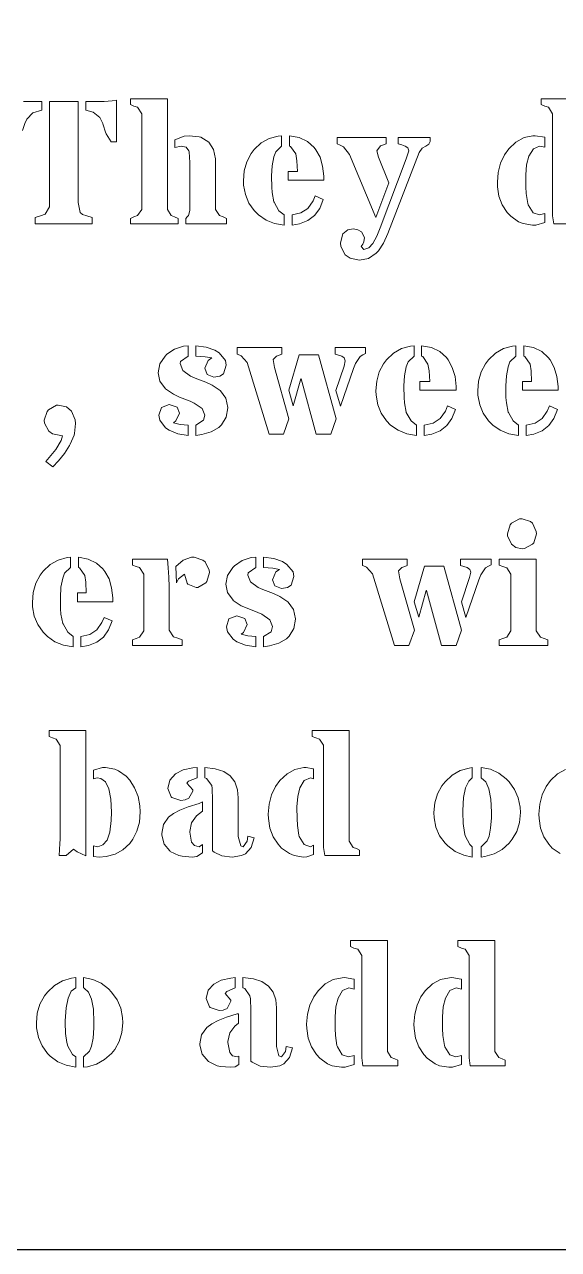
# Model space of a CAD drawing. Header units: millimetres. Extents: x 3735 to 5333, y 3252 to 4770.
# Drawn here: x 4701.4 to 4803.9, y 3800 to 4035.1 of the extents above; entities that cross this region are included whole.
import ezdxf

# ---------------------------------------------------------------- set-up
doc = ezdxf.new("R2010")
doc.units = ezdxf.units.MM
doc.layers.add('ext', color=18, linetype='Continuous', true_color=0x000000)
doc.layers.add('MASHARAB', color=6, linetype='Continuous', true_color=0xff00ff)

msp = doc.modelspace()

# ---------------------------------------------------------------- linework, layer by layer
at = {"layer": 'ext'}
msp.add_lwpolyline([(4539.85, 4769.98), (4539.85, 3799.98), (5289.85, 3799.98), (5289.85, 4769.98)], close=True, dxfattribs=at)
at = {"layer": 'MASHARAB', "lineweight": 0}
for p, q in [((4704.77, 4020.32), (4701.24, 4020.32)), ((4703.02, 4018.14), (4704.77, 4018.66)), ((4704.77, 4018.66), (4704.77, 4020.32)), ((4706.23, 4020.32), (4706.23, 4000.19)), ((4711.74, 4020.32), (4706.23, 4020.32)), ((4711.74, 4000.95), (4711.74, 4020.32)), ((4713.2, 4020.32), (4713.2, 4018.66)), ((4716.73, 4020.32), (4713.2, 4020.32)), ((4713.2, 4018.66), (4714.59, 4018.3)), ((4718.25, 4020.48), (4716.73, 4020.32)), ((4719.08, 4020.58), (4718.25, 4020.48)), ((4719.08, 4012.62), (4719.08, 4020.58)), ((4721.79, 4020.88), (4721.79, 4019.76)), ((4728.86, 4020.88), (4721.79, 4020.88)), ((4721.79, 4019.76), (4722.45, 4019.46)), ((4722.45, 4019.46), (4723.15, 4019.23)), ((4723.15, 4019.23), (4723.94, 4018)), ((4728.86, 3999.63), (4728.86, 4020.88)), ((4800.64, 4020.88), (4800.64, 4019.76)), ((4807.71, 4020.88), (4800.64, 4020.88)), ((4800.64, 4019.76), (4801.33, 4019.46)), ((4801.33, 4019.46), (4802.03, 4019.23)), ((4802.03, 4019.23), (4802.82, 4018)), ((4701.47, 4016.09), (4701.86, 4016.98)), ((4701.86, 4016.98), (4703.02, 4018.14)), ((4714.59, 4018.3), (4715.91, 4017.28)), ((4715.91, 4017.28), (4716.5, 4016.09)), ((4723.94, 4018), (4723.94, 3999.63)), ((4802.82, 4018), (4802.82, 3998.41)), ((4701.07, 4014.8), (4701.47, 4016.09)), ((4716.5, 4016.09), (4716.5, 4016.05)), ((4716.5, 4016.05), (4717.06, 4014.27)), ((4717.06, 4014.27), (4717.13, 4014.14)), ((4717.13, 4014.14), (4718.06, 4012.62)), ((4718.06, 4012.62), (4719.08, 4012.62)), ((4732.07, 4013.67), (4730.32, 4012.98)), ((4730.32, 4012.98), (4730.32, 4011.53)), ((4730.32, 4011.53), (4731.54, 4011.79)), ((4731.54, 4011.79), (4732.5, 4011.59)), ((4733.06, 4013.77), (4732.07, 4013.67)), ((4732.5, 4011.59), (4732.99, 4010.9)), ((4734.94, 4013.58), (4733.06, 4013.77)), ((4735.31, 4013.48), (4734.94, 4013.58)), ((4736.79, 4012.55), (4735.31, 4013.48)), ((4737.72, 4011.13), (4736.79, 4012.55)), ((4746.87, 4012.39), (4745.55, 4011.13)), ((4748.39, 4013.25), (4746.87, 4012.39)), ((4750.14, 4013.71), (4748.39, 4013.25)), ((4749.65, 4010.7), (4750.8, 4011.79)), ((4750.8, 4013.77), (4750.14, 4013.71)), ((4750.8, 4011.79), (4750.8, 4013.77)), ((4754.18, 4013.44), (4752.29, 4013.77)), ((4752.29, 4013.77), (4752.29, 4011.79)), ((4752.29, 4011.79), (4752.49, 4011.73)), ((4752.49, 4011.73), (4753.51, 4010.27)), ((4755.76, 4012.68), (4754.18, 4013.44)), ((4757.05, 4011.53), (4755.76, 4012.68)), ((4761.45, 4013.44), (4761.45, 4012.19)), ((4770.86, 4013.44), (4761.45, 4013.44)), ((4761.45, 4012.19), (4762.01, 4011.96)), ((4762.01, 4011.96), (4762.67, 4011.66)), ((4762.67, 4011.66), (4763.79, 4010.17)), ((4769.08, 4010.9), (4769.77, 4011.86)), ((4769.77, 4011.86), (4770.33, 4011.99)), ((4770.33, 4011.99), (4770.86, 4012.22)), ((4770.86, 4012.22), (4770.86, 4013.44)), ((4773.18, 4013.44), (4773.18, 4012.22)), ((4779.32, 4013.44), (4773.18, 4013.44)), ((4773.18, 4012.22), (4773.84, 4012.02)), ((4773.84, 4012.02), (4774.5, 4011.79)), ((4774.5, 4011.79), (4774.99, 4011.46)), ((4777.74, 4011.36), (4778.46, 4011.79)), ((4778.46, 4011.79), (4779.06, 4012.12)), ((4779.06, 4012.12), (4779.32, 4012.68)), ((4779.32, 4012.68), (4779.32, 4013.44)), ((4795.78, 4012.55), (4794.39, 4011.26)), ((4797.33, 4013.41), (4795.78, 4012.55)), ((4799.02, 4013.77), (4797.33, 4013.41)), ((4799.48, 4013.77), (4799.02, 4013.77)), ((4799.12, 4011.26), (4800.31, 4011.79)), ((4801.3, 4013.48), (4799.48, 4013.77)), ((4800.31, 4011.79), (4801.33, 4011.59)), ((4801.33, 4013.48), (4801.3, 4013.48)), ((4801.33, 4011.59), (4801.33, 4013.48)), ((4732.99, 4010.9), (4733.06, 4010.67)), ((4733.06, 4010.67), (4733.19, 4008.65)), ((4738.08, 4009.31), (4737.72, 4011.13)), ((4738.08, 4008.88), (4738.08, 4009.31)), ((4744.96, 4010.34), (4744.13, 4008.78)), ((4745.55, 4011.13), (4744.96, 4010.34)), ((4748.95, 4008.02), (4749.28, 4009.74)), ((4749.28, 4009.74), (4749.65, 4010.7)), ((4753.51, 4010.27), (4753.71, 4008.98)), ((4757.38, 4011.06), (4757.05, 4011.53)), ((4758.17, 4009.64), (4757.38, 4011.06)), ((4758.67, 4007.92), (4758.17, 4009.64)), ((4763.79, 4010.17), (4768.88, 3998.08)), ((4769.41, 4009.64), (4769.08, 4010.9)), ((4771.39, 4004.72), (4769.41, 4009.64)), ((4774.73, 4009.31), (4769.71, 3996.09)), ((4771.19, 3994.97), (4777.17, 4010.54)), ((4775.19, 4010.9), (4774.73, 4009.31)), ((4774.99, 4011.46), (4775.19, 4010.9)), ((4777.17, 4010.54), (4777.74, 4011.36)), ((4793.57, 4010.11), (4792.81, 4008.49)), ((4794.39, 4011.26), (4793.57, 4010.11)), ((4797.83, 4008.19), (4798.26, 4009.87)), ((4798.26, 4009.87), (4799.12, 4011.26)), ((4733.19, 4008.65), (4733.19, 3999.4)), ((4738.08, 3999.63), (4738.08, 4008.88)), ((4743.63, 4007.03), (4743.47, 4005.12)), ((4744.13, 4008.78), (4743.63, 4007.03)), ((4748.85, 4006.07), (4748.95, 4008.02)), ((4752.02, 4006.93), (4752.02, 4005.25)), ((4753.81, 4006.93), (4752.02, 4006.93)), ((4753.71, 4008.98), (4753.81, 4006.93)), ((4758.9, 4005.98), (4758.67, 4007.92)), ((4792.81, 4008.49), (4792.34, 4006.74)), ((4797.7, 4006.24), (4797.83, 4008.19)), ((4743.47, 4005.12), (4743.5, 4004.29)), ((4748.85, 4006.01), (4748.85, 4006.07)), ((4748.89, 4003.89), (4748.85, 4006.01)), ((4752.02, 4005.25), (4758.9, 4005.25)), ((4758.9, 4005.25), (4758.9, 4005.98)), ((4768.88, 3998.08), (4771.39, 4004.72)), ((4792.34, 4006.74), (4792.21, 4004.85)), ((4792.21, 4004.85), (4792.21, 4003.99)), ((4797.7, 4006.07), (4797.7, 4006.24)), ((4797.7, 4003.96), (4797.7, 4006.07)), ((4743.5, 4004.29), (4743.83, 4002.47)), ((4743.83, 4002.47), (4744.49, 4000.85)), ((4748.95, 4002.87), (4748.89, 4003.89)), ((4749.32, 4001.05), (4748.95, 4002.87)), ((4757.25, 4002.24), (4756.85, 4001.25)), ((4758.77, 4001.55), (4757.25, 4002.24)), ((4792.21, 4003.99), (4792.51, 4002.14)), ((4797.76, 4002.67), (4797.7, 4003.96)), ((4798.06, 4000.79), (4797.76, 4002.67)), ((4706.23, 4000.13), (4705.4, 3998.71)), ((4706.23, 4000.19), (4706.23, 4000.13)), ((4712.14, 3999.04), (4711.74, 4000.95)), ((4744.49, 4000.85), (4745.52, 3999.4)), ((4749.35, 4001.02), (4749.32, 4001.05)), ((4750.24, 3999.37), (4749.35, 4001.02)), ((4755.83, 3999.83), (4754.47, 3998.94)), ((4756.85, 4001.25), (4755.83, 3999.83)), ((4757.12, 3998.47), (4758.11, 3999.83)), ((4758.11, 3999.83), (4758.77, 4001.55)), ((4792.51, 4002.14), (4793.14, 4000.49)), ((4793.14, 4000.49), (4794.09, 3999.04)), ((4798.13, 4000.52), (4798.06, 4000.79)), ((4799.08, 3998.97), (4798.13, 4000.52)), ((4704.51, 3998.37), (4703.48, 3998.08)), ((4703.48, 3998.08), (4703.48, 3996.85)), ((4705.4, 3998.71), (4704.51, 3998.37)), ((4712.57, 3998.67), (4712.14, 3999.04)), ((4713.43, 3998.41), (4712.57, 3998.67)), ((4714.45, 3998.08), (4713.43, 3998.41)), ((4714.45, 3996.85), (4714.45, 3998.08)), ((4722.45, 3998.21), (4721.79, 3997.91)), ((4721.79, 3997.91), (4721.79, 3996.85)), ((4723.15, 3998.44), (4722.45, 3998.21)), ((4723.94, 3999.63), (4723.15, 3998.44)), ((4729.56, 3998.44), (4728.86, 3999.63)), ((4730.22, 3998.21), (4729.56, 3998.44)), ((4730.91, 3997.91), (4730.22, 3998.21)), ((4730.91, 3996.85), (4730.91, 3997.91)), ((4732.66, 3998.21), (4732.4, 3997.88)), ((4732.4, 3997.88), (4732.4, 3996.85)), ((4732.89, 3998.44), (4732.66, 3998.21)), ((4733.19, 3999.4), (4732.89, 3998.44)), ((4738.87, 3998.44), (4738.08, 3999.63)), ((4739.6, 3998.21), (4738.87, 3998.44)), ((4740.23, 3997.91), (4739.6, 3998.21)), ((4740.23, 3996.85), (4740.23, 3997.91)), ((4745.52, 3999.4), (4746.34, 3998.57)), ((4746.34, 3998.57), (4747.8, 3997.58)), ((4747.8, 3997.58), (4749.45, 3996.92)), ((4751.3, 3998.57), (4750.24, 3999.37)), ((4751.3, 3996.59), (4751.3, 3998.57)), ((4754.47, 3998.94), (4752.79, 3998.57)), ((4752.79, 3998.57), (4752.79, 3996.59)), ((4754.24, 3996.85), (4755.83, 3997.48)), ((4755.83, 3997.48), (4757.12, 3998.47)), ((4794.09, 3999.04), (4794.76, 3998.31)), ((4794.76, 3998.31), (4796.28, 3997.25)), ((4800.27, 3998.57), (4799.08, 3998.97)), ((4801.33, 3998.87), (4800.27, 3998.57)), ((4801.33, 3997.09), (4801.33, 3998.87)), ((4802.82, 3998.41), (4803.02, 3996.85)), ((4703.48, 3996.85), (4714.45, 3996.85)), ((4721.79, 3996.85), (4730.91, 3996.85)), ((4732.4, 3996.85), (4740.23, 3996.85)), ((4749.45, 3996.92), (4751.3, 3996.59)), ((4752.79, 3996.59), (4754.24, 3996.85)), ((4763.53, 3995.7), (4762.57, 3994.94)), ((4764.55, 3995.9), (4763.53, 3995.7)), ((4765.44, 3995.73), (4764.55, 3995.9)), ((4766.1, 3995.3), (4765.44, 3995.73)), ((4766.7, 3994.21), (4766.1, 3995.3)), ((4769.71, 3996.09), (4769.05, 3994.51)), ((4796.28, 3997.25), (4797.13, 3996.89)), ((4797.13, 3996.89), (4798.95, 3996.59)), ((4798.95, 3996.59), (4799.61, 3996.62)), ((4799.61, 3996.62), (4801.33, 3997.09)), ((4803.02, 3996.85), (4809.72, 3996.85)), ((4762.57, 3994.94), (4762.07, 3993.22)), ((4762.07, 3993.22), (4762.14, 3992.49)), ((4766.17, 3992.69), (4766.4, 3992.96)), ((4766.4, 3992.96), (4766.6, 3993.38)), ((4766.6, 3993.38), (4766.7, 3994.21)), ((4768.32, 3993.09), (4767.56, 3992.26)), ((4769.05, 3994.51), (4768.32, 3993.09)), ((4769.38, 3991.67), (4770.37, 3993.12)), ((4770.37, 3993.12), (4771.19, 3994.97)), ((4762.14, 3992.49), (4762.97, 3990.91)), ((4762.97, 3990.91), (4763.92, 3990.25)), ((4766.07, 3992.49), (4766.17, 3992.69)), ((4766.6, 3991.96), (4766.07, 3992.49)), ((4767.56, 3992.26), (4766.6, 3991.96)), ((4767.49, 3990.21), (4768.95, 3991.2)), ((4768.95, 3991.2), (4769.38, 3991.67)), ((4763.92, 3990.25), (4765.74, 3989.88)), ((4765.74, 3989.88), (4767.49, 3990.21)), ((4728.76, 3971.81), (4728.43, 3971.48)), ((4730.25, 3972.8), (4728.76, 3971.81)), ((4731.97, 3973.36), (4730.25, 3972.8)), ((4732.86, 3973.43), (4731.97, 3973.36)), ((4732.86, 3971.44), (4732.86, 3973.43)), ((4736.33, 3973.19), (4734.31, 3973.43)), ((4734.31, 3973.43), (4734.31, 3971.44)), ((4737.98, 3972.6), (4736.33, 3973.19)), ((4738.81, 3972.07), (4737.98, 3972.6)), ((4740, 3970.62), (4738.81, 3972.07)), ((4742.25, 3973.09), (4742.25, 3971.84)), ((4750.84, 3973.09), (4742.25, 3973.09)), ((4742.25, 3971.84), (4742.74, 3971.64)), ((4742.74, 3971.64), (4743.01, 3971.54)), ((4749.78, 3971.48), (4750.34, 3971.67)), ((4750.34, 3971.67), (4750.84, 3971.87)), ((4750.84, 3971.87), (4750.84, 3973.09)), ((4754.14, 3971.71), (4752.16, 3964.9)), ((4757.88, 3971.71), (4754.14, 3971.71)), ((4761.28, 3959.45), (4757.88, 3971.71)), ((4761.08, 3973.09), (4761.08, 3971.87)), ((4766.9, 3973.09), (4761.08, 3973.09)), ((4761.08, 3971.87), (4761.71, 3971.67)), ((4761.71, 3971.67), (4762.34, 3971.44)), ((4765.84, 3971.38), (4766.4, 3971.71)), ((4766.4, 3971.71), (4766.9, 3971.97)), ((4766.9, 3971.97), (4766.9, 3973.09)), ((4772.28, 3972.04), (4770.93, 3970.78)), ((4773.8, 3972.9), (4772.28, 3972.04)), ((4775.56, 3973.36), (4773.8, 3972.9)), ((4776.22, 3973.43), (4775.56, 3973.36)), ((4776.22, 3971.44), (4776.22, 3973.43)), ((4779.59, 3973.09), (4777.67, 3973.43)), ((4777.67, 3973.43), (4777.67, 3971.44)), ((4781.17, 3972.33), (4779.59, 3973.09)), ((4782.43, 3971.18), (4781.17, 3972.33)), ((4791.85, 3972.04), (4790.53, 3970.78)), ((4793.37, 3972.9), (4791.85, 3972.04)), ((4795.12, 3973.36), (4793.37, 3972.9)), ((4795.78, 3973.43), (4795.12, 3973.36)), ((4795.78, 3971.44), (4795.78, 3973.43)), ((4799.15, 3973.09), (4797.27, 3973.43)), ((4797.27, 3973.43), (4797.27, 3971.44)), ((4800.74, 3972.33), (4799.15, 3973.09)), ((4801.99, 3971.18), (4800.74, 3972.33)), ((4727.41, 3969.96), (4727.08, 3968.27)), ((4728.43, 3971.48), (4727.41, 3969.96)), ((4731.34, 3970.02), (4731.41, 3970.45)), ((4731.84, 3968.73), (4731.34, 3970.02)), ((4731.41, 3970.45), (4732.86, 3971.44)), ((4734.31, 3971.44), (4736.1, 3971.31)), ((4736.69, 3970.62), (4736.03, 3969.13)), ((4736.1, 3971.31), (4737.39, 3971.11)), ((4737.39, 3971.11), (4736.69, 3970.62)), ((4739.63, 3968.04), (4740.16, 3969.72)), ((4740.16, 3969.72), (4740, 3970.62)), ((4743.01, 3971.54), (4744.16, 3970.25)), ((4744.16, 3970.25), (4748.39, 3956.51)), ((4749.15, 3970.81), (4749.78, 3971.48)), ((4749.45, 3969.29), (4749.15, 3970.81)), ((4752.19, 3959.45), (4749.45, 3969.29)), ((4762.8, 3969.53), (4761.21, 3964.87)), ((4762.34, 3971.44), (4762.8, 3971.11)), ((4762.8, 3971.11), (4763, 3970.55)), ((4763, 3970.55), (4762.8, 3969.53)), ((4764.58, 3969.1), (4764.95, 3970.05)), ((4764.95, 3970.05), (4765.84, 3971.38)), ((4770.33, 3969.99), (4769.54, 3968.44)), ((4770.93, 3970.78), (4770.33, 3969.99)), ((4774.37, 3967.68), (4774.7, 3969.39)), ((4774.7, 3969.39), (4775.06, 3970.35)), ((4775.06, 3970.35), (4776.22, 3971.44)), ((4777.67, 3971.44), (4777.9, 3971.38)), ((4777.9, 3971.38), (4778.89, 3969.92)), ((4778.89, 3969.92), (4779.12, 3968.63)), ((4782.79, 3970.72), (4782.43, 3971.18)), ((4783.55, 3969.29), (4782.79, 3970.72)), ((4784.08, 3967.58), (4783.55, 3969.29)), ((4789.9, 3969.99), (4789.1, 3968.44)), ((4790.53, 3970.78), (4789.9, 3969.99)), ((4793.93, 3967.68), (4794.26, 3969.39)), ((4794.26, 3969.39), (4794.62, 3970.35)), ((4794.62, 3970.35), (4795.78, 3971.44)), ((4797.27, 3971.44), (4797.46, 3971.38)), ((4797.46, 3971.38), (4798.49, 3969.92)), ((4798.49, 3969.92), (4798.69, 3968.63)), ((4802.36, 3970.72), (4801.99, 3971.18)), ((4803.12, 3969.29), (4802.36, 3970.72)), ((4803.64, 3967.58), (4803.12, 3969.29)), ((4727.08, 3968.27), (4727.41, 3966.65)), ((4733.32, 3967.64), (4731.84, 3968.73)), ((4734.22, 3967.25), (4733.32, 3967.64)), ((4736.26, 3966.45), (4734.22, 3967.25)), ((4736.03, 3969.13), (4736.53, 3967.94)), ((4736.53, 3967.94), (4737.75, 3967.44)), ((4737.75, 3967.44), (4738.94, 3967.61)), ((4738.94, 3967.61), (4739.63, 3968.04)), ((4753.02, 3961.93), (4754.47, 3967.08)), ((4754.47, 3967.08), (4754.57, 3967.08)), ((4754.57, 3967.08), (4757.41, 3956.51)), ((4762.11, 3961.86), (4764.58, 3969.1)), ((4769.54, 3968.44), (4769.05, 3966.68)), ((4774.23, 3965.73), (4774.37, 3967.68)), ((4779.12, 3968.63), (4779.22, 3966.58)), ((4784.28, 3965.63), (4784.08, 3967.58)), ((4789.1, 3968.44), (4788.61, 3966.68)), ((4793.83, 3965.73), (4793.93, 3967.68)), ((4798.69, 3968.63), (4798.79, 3966.58)), ((4803.88, 3965.63), (4803.64, 3967.58)), ((4727.41, 3966.65), (4728.5, 3965.2)), ((4728.5, 3965.2), (4728.5, 3965.16)), ((4728.5, 3965.16), (4730.05, 3964.14)), ((4737.45, 3965.89), (4736.26, 3966.45)), ((4739.01, 3964.87), (4737.45, 3965.89)), ((4739.04, 3964.83), (4739.01, 3964.87)), ((4740.1, 3963.38), (4739.04, 3964.83)), ((4752.16, 3964.9), (4753.02, 3961.93)), ((4761.21, 3964.87), (4762.11, 3961.86)), ((4769.05, 3966.68), (4768.88, 3964.77)), ((4768.88, 3964.77), (4768.91, 3963.94)), ((4774.23, 3965.66), (4774.23, 3965.73)), ((4774.3, 3963.54), (4774.23, 3965.66)), ((4777.33, 3966.58), (4777.33, 3964.9)), ((4779.22, 3966.58), (4777.33, 3966.58)), ((4777.33, 3964.9), (4784.31, 3964.9)), ((4784.31, 3964.9), (4784.28, 3965.63)), ((4788.61, 3966.68), (4788.44, 3964.77)), ((4788.44, 3964.77), (4788.48, 3963.94)), ((4793.83, 3965.66), (4793.83, 3965.73)), ((4793.86, 3963.54), (4793.83, 3965.66)), ((4797, 3966.58), (4797, 3964.9)), ((4798.79, 3966.58), (4797, 3966.58)), ((4797, 3964.9), (4803.88, 3964.9)), ((4803.88, 3964.9), (4803.88, 3965.63)), ((4730.05, 3964.14), (4731.18, 3963.61)), ((4731.18, 3963.61), (4733.22, 3962.82)), ((4733.22, 3962.82), (4733.98, 3962.45)), ((4733.98, 3962.45), (4735.54, 3961.4)), ((4740.49, 3961.63), (4740.1, 3963.38)), ((4768.91, 3963.94), (4769.24, 3962.12)), ((4774.37, 3962.52), (4774.3, 3963.54)), ((4774.73, 3960.7), (4774.37, 3962.52)), ((4788.48, 3963.94), (4788.81, 3962.12)), ((4793.93, 3962.52), (4793.86, 3963.54)), ((4794.29, 3960.7), (4793.93, 3962.52)), ((4705.76, 3960.83), (4705.23, 3959.15)), ((4706.03, 3961.17), (4705.76, 3960.83)), ((4707.58, 3962.02), (4706.03, 3961.17)), ((4707.88, 3962.06), (4707.58, 3962.02)), ((4709.5, 3961.73), (4707.88, 3962.06)), ((4710.46, 3960.9), (4709.5, 3961.73)), ((4711.18, 3959.22), (4710.46, 3960.9)), ((4727.71, 3961.59), (4727.21, 3960.11)), ((4727.21, 3960.11), (4727.41, 3959.15)), ((4729.23, 3962.16), (4727.71, 3961.59)), ((4730.71, 3961.69), (4729.23, 3962.16)), ((4730.51, 3959.02), (4731.21, 3960.54)), ((4731.21, 3960.54), (4730.71, 3961.69)), ((4735.54, 3961.4), (4736.07, 3960.14)), ((4736.07, 3960.14), (4735.8, 3959.15)), ((4740.16, 3959.74), (4740.49, 3961.53)), ((4740.49, 3961.53), (4740.49, 3961.63)), ((4769.24, 3962.12), (4769.9, 3960.5)), ((4769.9, 3960.5), (4770.93, 3959.05)), ((4774.73, 3960.67), (4774.73, 3960.7)), ((4775.65, 3959.02), (4774.73, 3960.67)), ((4782.23, 3960.9), (4781.24, 3959.48)), ((4782.63, 3961.89), (4782.23, 3960.9)), ((4784.15, 3961.2), (4782.63, 3961.89)), ((4783.49, 3959.48), (4784.15, 3961.2)), ((4788.81, 3962.12), (4789.47, 3960.5)), ((4789.47, 3960.5), (4790.49, 3959.05)), ((4794.33, 3960.67), (4794.29, 3960.7)), ((4795.22, 3959.02), (4794.33, 3960.67)), ((4801.79, 3960.9), (4800.8, 3959.48)), ((4802.22, 3961.89), (4801.79, 3960.9)), ((4803.74, 3961.2), (4802.22, 3961.89)), ((4803.05, 3959.48), (4803.74, 3961.2)), ((4705.23, 3959.15), (4705.27, 3958.59)), ((4705.27, 3958.59), (4706.09, 3957.07)), ((4711.05, 3956.64), (4711.25, 3958.52)), ((4711.25, 3958.52), (4711.18, 3959.22)), ((4727.41, 3959.15), (4728.53, 3957.7)), ((4728.53, 3957.7), (4729.23, 3957.23)), ((4730.02, 3958.69), (4730.51, 3959.02)), ((4731.34, 3958.32), (4730.02, 3958.69)), ((4732.86, 3958.22), (4731.34, 3958.32)), ((4732.86, 3956.24), (4732.86, 3958.22)), ((4735.8, 3959.15), (4734.31, 3958.22)), ((4734.31, 3958.22), (4734.31, 3956.24)), ((4737.26, 3956.94), (4738.71, 3957.79)), ((4738.71, 3957.79), (4739.24, 3958.29)), ((4739.24, 3958.29), (4740.16, 3959.74)), ((4751.17, 3956.51), (4752.19, 3959.45)), ((4760.22, 3956.51), (4761.28, 3959.45)), ((4770.93, 3959.05), (4771.72, 3958.22)), ((4771.72, 3958.22), (4773.18, 3957.23)), ((4776.71, 3958.22), (4775.65, 3959.02)), ((4776.71, 3956.24), (4776.71, 3958.22)), ((4779.88, 3958.59), (4778.17, 3958.22)), ((4778.17, 3958.22), (4778.17, 3956.24)), ((4781.24, 3959.48), (4779.88, 3958.59)), ((4781.24, 3957.13), (4782.53, 3958.13)), ((4782.53, 3958.13), (4783.49, 3959.48)), ((4790.49, 3959.05), (4791.32, 3958.22)), ((4791.32, 3958.22), (4792.74, 3957.23)), ((4796.28, 3958.22), (4795.22, 3959.02)), ((4796.28, 3956.24), (4796.28, 3958.22)), ((4799.45, 3958.59), (4797.76, 3958.22)), ((4797.76, 3958.22), (4797.76, 3956.24)), ((4800.8, 3959.48), (4799.45, 3958.59)), ((4800.8, 3957.13), (4802.09, 3958.13)), ((4802.09, 3958.13), (4803.05, 3959.48)), ((4706.09, 3957.07), (4706.82, 3956.57)), ((4706.82, 3956.57), (4708.7, 3956.18)), ((4708.47, 3955.25), (4707.48, 3953.56)), ((4708.7, 3956.18), (4708.47, 3955.25)), ((4710.22, 3954.59), (4710.95, 3956.27)), ((4710.95, 3956.27), (4711.05, 3956.64)), ((4729.23, 3957.23), (4730.84, 3956.57)), ((4730.84, 3956.57), (4732.86, 3956.24)), ((4734.31, 3956.24), (4735.47, 3956.41)), ((4735.47, 3956.41), (4737.26, 3956.94)), ((4748.39, 3956.51), (4751.17, 3956.51)), ((4757.41, 3956.51), (4760.22, 3956.51)), ((4773.18, 3957.23), (4774.83, 3956.57)), ((4774.83, 3956.57), (4776.71, 3956.24)), ((4778.17, 3956.24), (4779.65, 3956.51)), ((4779.65, 3956.51), (4781.24, 3957.13)), ((4792.74, 3957.23), (4794.42, 3956.57)), ((4794.42, 3956.57), (4796.28, 3956.24)), ((4797.76, 3956.24), (4799.22, 3956.51)), ((4799.22, 3956.51), (4800.8, 3957.13)), ((4707.48, 3953.56), (4706.52, 3952.38)), ((4707.94, 3951.35), (4709.1, 3952.8)), ((4709.1, 3952.8), (4710.06, 3954.29)), ((4710.06, 3954.29), (4710.22, 3954.59)), ((4706.52, 3952.38), (4705.53, 3951.22)), ((4705.53, 3951.22), (4706.89, 3950.19)), ((4706.89, 3950.19), (4707.94, 3951.35)), ((4794.66, 3939.09), (4794.16, 3937.37)), ((4794.92, 3939.39), (4794.66, 3939.09)), ((4796.44, 3940.21), (4794.92, 3939.39)), ((4796.94, 3940.25), (4796.44, 3940.21)), ((4798.59, 3939.72), (4796.94, 3940.25)), ((4798.95, 3939.39), (4798.59, 3939.72)), ((4799.68, 3937.77), (4798.95, 3939.39)), ((4794.16, 3937.37), (4794.16, 3936.98)), ((4794.16, 3936.98), (4794.92, 3935.36)), ((4799.18, 3935.65), (4799.71, 3937.37)), ((4799.71, 3937.37), (4799.68, 3937.77)), ((4794.92, 3935.36), (4795.78, 3934.73)), ((4795.78, 3934.73), (4796.94, 3934.5)), ((4796.94, 3934.5), (4797.4, 3934.53)), ((4797.4, 3934.53), (4798.95, 3935.36)), ((4798.95, 3935.36), (4799.18, 3935.65)), ((4707.88, 3932.32), (4706.36, 3931.46)), ((4709.63, 3932.78), (4707.88, 3932.32)), ((4710.29, 3932.85), (4709.63, 3932.78)), ((4710.29, 3930.86), (4710.29, 3932.85)), ((4713.66, 3932.51), (4711.78, 3932.85)), ((4711.78, 3932.85), (4711.78, 3930.86)), ((4715.25, 3931.75), (4713.66, 3932.51)), ((4716.5, 3930.63), (4715.25, 3931.75)), ((4722.15, 3932.51), (4722.15, 3931.36)), ((4728.9, 3932.51), (4722.15, 3932.51)), ((4729.03, 3930.83), (4728.9, 3932.51)), ((4731.87, 3932.32), (4730.51, 3931.09)), ((4733.52, 3932.85), (4731.87, 3932.32)), ((4733.98, 3932.85), (4733.52, 3932.85)), ((4735.67, 3932.32), (4733.98, 3932.85)), ((4736.1, 3931.95), (4735.67, 3932.32)), ((4736.89, 3930.37), (4736.1, 3931.95)), ((4743.24, 3932.22), (4741.75, 3931.23)), ((4744.96, 3932.78), (4743.24, 3932.22)), ((4745.85, 3932.85), (4744.96, 3932.78)), ((4745.85, 3930.86), (4745.85, 3932.85)), ((4749.32, 3932.61), (4747.3, 3932.85)), ((4747.3, 3932.85), (4747.3, 3930.86)), ((4750.97, 3932.02), (4749.32, 3932.61)), ((4751.8, 3931.49), (4750.97, 3932.02)), ((4766.34, 3932.51), (4766.34, 3931.26)), ((4774.89, 3932.51), (4766.34, 3932.51)), ((4774.89, 3931.29), (4774.89, 3932.51)), ((4785.14, 3932.51), (4785.14, 3931.29)), ((4790.99, 3932.51), (4785.14, 3932.51)), ((4790.99, 3931.39), (4790.99, 3932.51)), ((4792.57, 3932.51), (4792.57, 3931.36)), ((4799.68, 3932.51), (4792.57, 3932.51)), ((4799.68, 3918.7), (4799.68, 3932.51)), ((4704.41, 3929.41), (4703.62, 3927.86)), ((4705.04, 3930.2), (4704.41, 3929.41)), ((4706.36, 3931.46), (4705.04, 3930.2)), ((4708.77, 3928.81), (4709.13, 3929.77)), ((4709.13, 3929.77), (4710.29, 3930.86)), ((4711.78, 3930.86), (4711.98, 3930.8)), ((4711.98, 3930.8), (4713, 3929.34)), ((4713, 3929.34), (4713.2, 3928.05)), ((4716.87, 3930.14), (4716.5, 3930.63)), ((4717.66, 3928.71), (4716.87, 3930.14)), ((4722.15, 3931.36), (4722.85, 3931.06)), ((4722.85, 3931.06), (4723.54, 3930.86)), ((4723.54, 3930.86), (4724.33, 3929.64)), ((4724.33, 3929.64), (4724.33, 3918.7)), ((4729.13, 3929.04), (4729.03, 3930.83)), ((4730.51, 3931.09), (4730.61, 3927.95)), ((4731.01, 3928.71), (4732.17, 3929.64)), ((4732.17, 3929.64), (4732.17, 3929.61)), ((4732.17, 3929.61), (4732.63, 3927.89)), ((4736.43, 3928.22), (4736.93, 3929.94)), ((4736.93, 3929.94), (4736.89, 3930.37)), ((4740.43, 3929.38), (4740.06, 3927.69)), ((4741.42, 3930.9), (4740.43, 3929.38)), ((4741.75, 3931.23), (4741.42, 3930.9)), ((4744.33, 3929.44), (4744.39, 3929.87)), ((4744.82, 3928.15), (4744.33, 3929.44)), ((4744.39, 3929.87), (4745.85, 3930.86)), ((4747.3, 3930.86), (4749.09, 3930.73)), ((4749.68, 3930.04), (4749.02, 3928.55)), ((4749.09, 3930.73), (4750.37, 3930.53)), ((4750.37, 3930.53), (4749.68, 3930.04)), ((4752.99, 3930.04), (4751.8, 3931.49)), ((4753.15, 3929.14), (4752.99, 3930.04)), ((4766.34, 3931.26), (4766.8, 3931.06)), ((4766.8, 3931.06), (4767.1, 3930.96)), ((4767.1, 3930.96), (4768.22, 3929.67)), ((4768.22, 3929.67), (4772.45, 3915.93)), ((4773.21, 3930.23), (4773.87, 3930.9)), ((4773.51, 3928.71), (4773.21, 3930.23)), ((4773.87, 3930.9), (4774.43, 3931.09)), ((4774.43, 3931.09), (4774.89, 3931.29)), ((4778.23, 3931.13), (4776.22, 3924.32)), ((4781.93, 3931.13), (4778.23, 3931.13)), ((4785.34, 3918.87), (4781.93, 3931.13)), ((4785.14, 3931.29), (4785.77, 3931.09)), ((4785.77, 3931.09), (4786.39, 3930.86)), ((4786.39, 3930.86), (4786.89, 3930.53)), ((4787.09, 3929.97), (4786.86, 3928.95)), ((4786.89, 3930.53), (4787.09, 3929.97)), ((4788.67, 3928.52), (4789.01, 3929.47)), ((4789.01, 3929.47), (4789.93, 3930.8)), ((4789.93, 3930.8), (4790.49, 3931.13)), ((4790.49, 3931.13), (4790.99, 3931.39)), ((4792.57, 3931.36), (4793.27, 3931.06)), ((4793.27, 3931.06), (4794, 3930.83)), ((4794, 3930.83), (4794.76, 3929.64)), ((4794.76, 3929.64), (4794.76, 3918.7)), ((4703.62, 3927.86), (4703.12, 3926.1)), ((4708.34, 3925.15), (4708.44, 3927.1)), ((4708.44, 3927.1), (4708.77, 3928.81)), ((4713.2, 3928.05), (4713.3, 3926)), ((4718.16, 3927), (4717.66, 3928.71)), ((4718.39, 3925.05), (4718.16, 3927)), ((4729.19, 3927.19), (4729.13, 3929.04)), ((4729.23, 3925.21), (4729.19, 3927.19)), ((4730.61, 3927.95), (4731.01, 3928.71)), ((4732.63, 3927.89), (4732.76, 3927.69)), ((4732.76, 3927.69), (4734.38, 3927.03)), ((4734.38, 3927.03), (4734.71, 3927.06)), ((4734.71, 3927.06), (4736.23, 3927.92)), ((4736.23, 3927.92), (4736.43, 3928.22)), ((4740.06, 3927.69), (4740.39, 3926.07)), ((4746.31, 3927.06), (4744.82, 3928.15)), ((4747.2, 3926.67), (4746.31, 3927.06)), ((4749.02, 3928.55), (4749.52, 3927.36)), ((4749.52, 3927.36), (4750.74, 3926.86)), ((4750.74, 3926.86), (4751.93, 3927.03)), ((4751.93, 3927.03), (4752.62, 3927.49)), ((4752.62, 3927.49), (4753.15, 3929.14)), ((4776.28, 3918.87), (4773.51, 3928.71)), ((4786.86, 3928.95), (4785.3, 3924.29)), ((4786.16, 3921.28), (4788.67, 3928.52)), ((4703.12, 3926.1), (4702.95, 3924.19)), ((4708.34, 3925.08), (4708.34, 3925.15)), ((4708.37, 3922.96), (4708.34, 3925.08)), ((4711.64, 3926), (4711.64, 3924.32)), ((4713.3, 3926), (4711.64, 3926)), ((4718.39, 3924.32), (4718.39, 3925.05)), ((4729.23, 3923.76), (4729.23, 3925.21)), ((4740.39, 3926.07), (4741.49, 3924.62)), ((4741.49, 3924.62), (4741.49, 3924.58)), ((4741.49, 3924.58), (4743.04, 3923.56)), ((4749.25, 3925.87), (4747.2, 3926.67)), ((4750.44, 3925.31), (4749.25, 3925.87)), ((4751.99, 3924.29), (4750.44, 3925.31)), ((4777.11, 3921.35), (4778.53, 3926.5)), ((4778.53, 3926.5), (4778.63, 3926.5)), ((4778.63, 3926.5), (4781.47, 3915.93)), ((4702.95, 3924.19), (4702.99, 3923.36)), ((4702.99, 3923.36), (4703.32, 3921.54)), ((4708.44, 3921.94), (4708.37, 3922.96)), ((4711.64, 3924.32), (4718.39, 3924.32)), ((4729.23, 3918.87), (4729.23, 3923.76)), ((4743.04, 3923.56), (4744.16, 3923.06)), ((4744.16, 3923.06), (4746.21, 3922.24)), ((4746.21, 3922.24), (4746.97, 3921.91)), ((4752.03, 3924.25), (4751.99, 3924.29)), ((4753.08, 3922.8), (4752.03, 3924.25)), ((4753.48, 3921.05), (4753.08, 3922.8)), ((4776.22, 3924.32), (4777.11, 3921.35)), ((4785.3, 3924.29), (4786.16, 3921.28)), ((4703.32, 3921.54), (4703.98, 3919.92)), ((4703.98, 3919.92), (4705, 3918.47)), ((4708.8, 3920.12), (4708.44, 3921.94)), ((4708.84, 3920.09), (4708.8, 3920.12)), ((4709.73, 3918.47), (4708.84, 3920.09)), ((4716.3, 3920.32), (4715.31, 3918.9)), ((4716.73, 3921.31), (4716.3, 3920.32)), ((4718.25, 3920.62), (4716.73, 3921.31)), ((4717.56, 3918.9), (4718.25, 3920.62)), ((4740.69, 3921.01), (4740.2, 3919.53)), ((4742.21, 3921.58), (4740.69, 3921.01)), ((4743.7, 3921.11), (4742.21, 3921.58)), ((4743.5, 3918.44), (4744.2, 3919.96)), ((4744.2, 3919.96), (4743.7, 3921.11)), ((4746.97, 3921.91), (4748.52, 3920.82)), ((4748.52, 3920.82), (4749.05, 3919.56)), ((4753.15, 3919.16), (4753.48, 3920.95)), ((4753.48, 3920.95), (4753.48, 3921.05)), ((4705, 3918.47), (4705.83, 3917.64)), ((4705.83, 3917.64), (4707.25, 3916.65)), ((4710.79, 3917.64), (4709.73, 3918.47)), ((4710.79, 3915.66), (4710.79, 3917.64)), ((4713.96, 3918.01), (4712.27, 3917.64)), ((4712.27, 3917.64), (4712.27, 3915.66)), ((4715.31, 3918.9), (4713.96, 3918.01)), ((4715.31, 3916.55), (4716.6, 3917.54)), ((4716.6, 3917.54), (4717.56, 3918.9)), ((4723.54, 3917.51), (4722.85, 3917.28)), ((4724.33, 3918.7), (4723.54, 3917.51)), ((4730.05, 3917.61), (4729.23, 3918.87)), ((4730.84, 3917.31), (4730.05, 3917.61)), ((4740.2, 3919.53), (4740.39, 3918.57)), ((4740.39, 3918.57), (4741.52, 3917.12)), ((4743.01, 3918.11), (4743.5, 3918.44)), ((4744.33, 3917.74), (4743.01, 3918.11)), ((4745.85, 3917.64), (4744.33, 3917.74)), ((4745.85, 3915.66), (4745.85, 3917.64)), ((4748.79, 3918.57), (4747.3, 3917.64)), ((4747.3, 3917.64), (4747.3, 3915.66)), ((4749.05, 3919.56), (4748.79, 3918.57)), ((4751.7, 3917.21), (4752.23, 3917.71)), ((4752.23, 3917.71), (4753.15, 3919.16)), ((4775.23, 3915.93), (4776.28, 3918.87)), ((4784.31, 3915.93), (4785.34, 3918.87)), ((4794, 3917.51), (4793.27, 3917.28)), ((4794.76, 3918.7), (4794, 3917.51)), ((4800.47, 3917.51), (4799.68, 3918.7)), ((4801.17, 3917.28), (4800.47, 3917.51)), ((4707.25, 3916.65), (4708.94, 3915.99)), ((4708.94, 3915.99), (4710.79, 3915.66)), ((4712.27, 3915.66), (4713.73, 3915.93)), ((4713.73, 3915.93), (4715.31, 3916.55)), ((4722.85, 3917.28), (4722.15, 3916.98)), ((4722.15, 3916.98), (4722.15, 3915.93)), ((4722.15, 3915.93), (4731.7, 3915.93)), ((4731.7, 3916.98), (4730.84, 3917.31)), ((4731.7, 3915.93), (4731.7, 3916.98)), ((4741.52, 3917.12), (4742.21, 3916.65)), ((4742.21, 3916.65), (4743.83, 3915.99)), ((4743.83, 3915.99), (4745.85, 3915.66)), ((4747.3, 3915.66), (4748.46, 3915.83)), ((4748.46, 3915.83), (4750.24, 3916.36)), ((4750.24, 3916.36), (4751.7, 3917.21)), ((4772.45, 3915.93), (4775.23, 3915.93)), ((4781.47, 3915.93), (4784.31, 3915.93)), ((4793.27, 3917.28), (4792.57, 3916.98)), ((4792.57, 3916.98), (4792.57, 3915.93)), ((4792.57, 3915.93), (4801.89, 3915.93)), ((4801.89, 3916.98), (4801.17, 3917.28)), ((4801.89, 3915.93), (4801.89, 3916.98)), ((4706.19, 3899.63), (4706.19, 3898.48)), ((4713.2, 3899.63), (4706.19, 3899.63)), ((4713.2, 3875.54), (4713.2, 3899.63)), ((4756.65, 3899.63), (4756.65, 3898.48)), ((4763.76, 3899.63), (4756.65, 3899.63)), ((4763.76, 3878.35), (4763.76, 3899.63)), ((4706.19, 3898.48), (4706.82, 3898.18)), ((4706.82, 3898.18), (4707.51, 3897.95)), ((4707.51, 3897.95), (4708.27, 3896.73)), ((4708.27, 3896.73), (4708.27, 3878.75)), ((4756.65, 3898.48), (4757.35, 3898.18)), ((4757.35, 3898.18), (4758.07, 3897.95)), ((4758.07, 3897.95), (4758.83, 3896.76)), ((4758.83, 3896.76), (4758.83, 3877.13)), ((4716.4, 3892.5), (4714.65, 3892)), ((4714.65, 3892), (4714.65, 3890.35)), ((4717, 3892.5), (4716.4, 3892.5)), ((4718.78, 3892.2), (4717, 3892.5)), ((4719.51, 3891.87), (4718.78, 3892.2)), ((4720.96, 3890.81), (4719.51, 3891.87)), ((4731.87, 3892.03), (4730.42, 3891.27)), ((4733.72, 3892.43), (4731.87, 3892.03)), ((4734.55, 3892.5), (4733.72, 3892.43)), ((4734.55, 3890.51), (4734.55, 3892.5)), ((4738.05, 3892.26), (4736.03, 3892.5)), ((4736.03, 3892.5), (4736.03, 3890.51)), ((4739.67, 3891.74), (4738.05, 3892.26)), ((4740.92, 3890.88), (4739.67, 3891.74)), ((4753.35, 3892.13), (4751.83, 3891.31)), ((4755.03, 3892.5), (4753.35, 3892.13)), ((4755.5, 3892.5), (4755.03, 3892.5)), ((4756.82, 3892.23), (4755.5, 3892.5)), ((4756.89, 3892.2), (4756.82, 3892.23)), ((4756.89, 3890.32), (4756.89, 3892.2)), ((4785.07, 3891.9), (4783.52, 3891.01)), ((4786.79, 3892.4), (4785.07, 3891.9)), ((4787.37, 3892.5), (4786.79, 3892.4)), ((4787.37, 3890.51), (4787.37, 3892.5)), ((4790.86, 3892.17), (4789.07, 3892.5)), ((4789.07, 3892.5), (4789.07, 3890.51)), ((4792.48, 3891.44), (4790.86, 3892.17)), ((4805.3, 3892.13), (4803.78, 3891.31)), ((4714.65, 3890.35), (4715.41, 3890.51)), ((4715.41, 3890.51), (4716.11, 3890.41)), ((4716.11, 3890.41), (4717, 3889.72)), ((4717, 3889.72), (4717.63, 3888.4)), ((4721.63, 3890.08), (4720.96, 3890.81)), ((4722.58, 3888.6), (4721.63, 3890.08)), ((4729.32, 3890.08), (4728.96, 3888.46)), ((4730.42, 3891.27), (4729.32, 3890.08)), ((4732.6, 3889.46), (4732.93, 3889.85)), ((4733.72, 3888.2), (4732.6, 3889.46)), ((4732.93, 3889.85), (4734.55, 3890.51)), ((4736.03, 3890.51), (4736.36, 3890.41)), ((4736.36, 3890.41), (4737.39, 3889.03)), ((4741.82, 3889.72), (4740.92, 3890.88)), ((4742.34, 3888.23), (4741.82, 3889.72)), ((4750.44, 3889.98), (4749.61, 3888.83)), ((4751.83, 3891.31), (4750.44, 3889.98)), ((4754.31, 3888.6), (4755.13, 3889.98)), ((4755.13, 3889.98), (4756.36, 3890.51)), ((4756.36, 3890.51), (4756.89, 3890.32)), ((4782.16, 3889.75), (4781.57, 3888.99)), ((4783.52, 3891.01), (4782.16, 3889.75)), ((4786.1, 3888.6), (4786.73, 3889.89)), ((4786.73, 3889.89), (4787.37, 3890.51)), ((4789.07, 3890.51), (4789.17, 3890.48)), ((4789.17, 3890.48), (4790, 3889.75)), ((4790, 3889.75), (4790.59, 3888.4)), ((4793.9, 3890.35), (4792.48, 3891.44)), ((4794.49, 3889.75), (4793.9, 3890.35)), ((4795.52, 3888.27), (4794.49, 3889.75)), ((4802.39, 3889.98), (4801.56, 3888.83)), ((4803.78, 3891.31), (4802.39, 3889.98)), ((4717.63, 3888.4), (4718.02, 3886.45)), ((4723.24, 3886.94), (4722.58, 3888.6)), ((4723.57, 3885.13), (4723.24, 3886.94)), ((4728.96, 3888.46), (4729.59, 3886.85)), ((4732.99, 3886.58), (4733.72, 3887.94)), ((4733.72, 3887.94), (4733.72, 3888.2)), ((4737.39, 3889.03), (4737.49, 3888.46)), ((4737.49, 3888.46), (4737.55, 3886.28)), ((4742.48, 3886.68), (4742.34, 3888.23)), ((4748.85, 3887.24), (4748.39, 3885.49)), ((4749.61, 3888.83), (4748.85, 3887.24)), ((4753.88, 3886.91), (4754.31, 3888.6)), ((4780.71, 3887.44), (4780.18, 3885.72)), ((4781.57, 3888.99), (4780.71, 3887.44)), ((4785.73, 3886.71), (4786.1, 3888.6)), ((4790.59, 3888.4), (4790.95, 3886.45)), ((4796.21, 3886.65), (4795.52, 3888.27)), ((4800.8, 3887.24), (4800.34, 3885.49)), ((4801.56, 3888.83), (4800.8, 3887.24)), ((4718.02, 3886.45), (4718.16, 3883.9)), ((4723.64, 3883.97), (4723.57, 3885.13)), ((4729.59, 3886.85), (4729.72, 3886.71)), ((4729.72, 3886.71), (4731.44, 3886.18)), ((4732.86, 3884.93), (4731.24, 3884.3)), ((4731.44, 3886.18), (4732.27, 3886.28)), ((4732.27, 3886.28), (4732.99, 3886.58)), ((4734.94, 3885.59), (4732.86, 3884.93)), ((4735.62, 3885.89), (4734.94, 3885.59)), ((4735.62, 3884.14), (4735.62, 3885.89)), ((4737.55, 3886.28), (4737.55, 3876.47)), ((4742.48, 3879.28), (4742.48, 3886.68)), ((4748.39, 3885.49), (4748.23, 3883.57)), ((4753.71, 3884.96), (4753.88, 3886.91)), ((4753.71, 3884.8), (4753.71, 3884.96)), ((4753.75, 3882.71), (4753.71, 3884.8)), ((4780.18, 3885.72), (4780.02, 3883.84)), ((4785.6, 3884.23), (4785.73, 3886.71)), ((4790.95, 3886.45), (4791.09, 3883.9)), ((4796.57, 3884.86), (4796.21, 3886.65)), ((4796.64, 3883.84), (4796.57, 3884.86)), ((4800.34, 3885.49), (4800.17, 3883.57)), ((4718.09, 3882.32), (4717.82, 3880.1)), ((4718.16, 3883.9), (4718.09, 3882.32)), ((4723.48, 3882.02), (4723.64, 3883.97)), ((4729.09, 3882.95), (4728.1, 3881.53)), ((4730.05, 3883.67), (4729.09, 3882.95)), ((4731.24, 3884.3), (4730.05, 3883.67)), ((4733.52, 3881.89), (4734.48, 3883.21)), ((4734.48, 3883.21), (4735.62, 3884.14)), ((4748.23, 3883.57), (4748.26, 3882.71)), ((4748.26, 3882.71), (4748.56, 3880.86)), ((4753.81, 3881.39), (4753.75, 3882.71)), ((4780.02, 3883.84), (4780.05, 3882.85)), ((4780.05, 3882.85), (4780.41, 3881.03)), ((4785.57, 3883.9), (4785.6, 3884.23)), ((4785.67, 3881.76), (4785.57, 3883.9)), ((4791.05, 3882.85), (4790.92, 3880.86)), ((4791.09, 3883.9), (4791.05, 3882.85)), ((4796.44, 3881.95), (4796.64, 3883.84)), ((4800.17, 3883.57), (4800.21, 3882.71)), ((4800.21, 3882.71), (4800.51, 3880.86)), ((4717.82, 3880.1), (4717.3, 3878.55)), ((4722.22, 3878.72), (4723.01, 3880.27)), ((4723.01, 3880.27), (4723.48, 3882.02)), ((4728.1, 3881.53), (4727.77, 3879.81)), ((4733.16, 3880.24), (4733.52, 3881.89)), ((4733.16, 3880.07), (4733.16, 3880.24)), ((4733.52, 3878.15), (4733.16, 3880.07)), ((4748.56, 3880.86), (4749.19, 3879.21)), ((4754.08, 3879.51), (4753.81, 3881.39)), ((4780.41, 3881.03), (4781.11, 3879.41)), ((4785.9, 3880.04), (4785.67, 3881.76)), ((4786.03, 3879.38), (4785.9, 3880.04)), ((4790.92, 3880.86), (4790.62, 3879.34)), ((4795.05, 3878.72), (4795.94, 3880.24)), ((4795.94, 3880.24), (4796.44, 3881.95)), ((4800.51, 3880.86), (4801.13, 3879.21)), ((4708.24, 3877.92), (4708.11, 3875.58)), ((4708.27, 3878.75), (4708.24, 3877.92)), ((4716.5, 3877.63), (4715.48, 3877.3)), ((4717.3, 3878.55), (4716.5, 3877.63)), ((4720.34, 3876.7), (4721.63, 3877.92)), ((4721.63, 3877.92), (4722.22, 3878.72)), ((4727.77, 3879.81), (4727.77, 3879.54)), ((4727.77, 3879.54), (4728.23, 3877.79)), ((4728.23, 3877.79), (4729.36, 3876.47)), ((4734.05, 3877.53), (4733.52, 3878.15)), ((4735.62, 3877.69), (4734.94, 3877.3)), ((4735.62, 3876.11), (4735.62, 3877.69)), ((4742.94, 3877.49), (4742.48, 3879.28)), ((4744.2, 3878.35), (4743.4, 3877.3)), ((4744.33, 3879.31), (4744.2, 3878.35)), ((4745.52, 3879.01), (4744.33, 3879.31)), ((4744.96, 3877.16), (4745.52, 3879.01)), ((4749.19, 3879.21), (4750.14, 3877.76)), ((4750.14, 3877.76), (4750.8, 3877.03)), ((4754.18, 3879.24), (4754.08, 3879.51)), ((4755.1, 3877.69), (4754.18, 3879.24)), ((4756.32, 3877.3), (4755.1, 3877.69)), ((4756.89, 3877.59), (4756.32, 3877.3)), ((4756.89, 3875.81), (4756.89, 3877.59)), ((4764.52, 3877.16), (4763.76, 3878.35)), ((4781.11, 3879.41), (4782.16, 3877.96)), ((4782.16, 3877.96), (4782.69, 3877.43)), ((4786.92, 3877.72), (4786.03, 3879.38)), ((4787.37, 3877.3), (4786.92, 3877.72)), ((4790.23, 3878.42), (4789.07, 3877.3)), ((4790.62, 3879.34), (4790.23, 3878.42)), ((4793.14, 3876.77), (4794.49, 3877.96)), ((4794.49, 3877.96), (4795.05, 3878.72)), ((4801.13, 3879.21), (4802.09, 3877.76)), ((4802.09, 3877.76), (4802.75, 3877.03)), ((4708.11, 3875.58), (4709.46, 3875.58)), ((4709.46, 3875.58), (4710.82, 3876.83)), ((4710.82, 3876.83), (4711.55, 3876.34)), ((4711.55, 3876.34), (4713.2, 3875.54)), ((4715.48, 3877.3), (4714.65, 3877.43)), ((4714.65, 3877.43), (4714.65, 3875.41)), ((4714.65, 3875.41), (4715.78, 3875.31)), ((4715.78, 3875.31), (4717.1, 3875.41)), ((4717.1, 3875.41), (4718.82, 3875.87)), ((4718.82, 3875.87), (4720.34, 3876.7)), ((4729.36, 3876.47), (4729.42, 3876.4)), ((4729.42, 3876.4), (4731.08, 3875.61)), ((4731.08, 3875.61), (4731.67, 3875.48)), ((4731.67, 3875.48), (4733.62, 3875.31)), ((4733.62, 3875.31), (4734.51, 3875.41)), ((4734.94, 3877.3), (4734.05, 3877.53)), ((4734.51, 3875.41), (4735.62, 3876.11)), ((4737.55, 3876.47), (4737.82, 3876.27)), ((4737.82, 3876.27), (4739.34, 3875.54)), ((4739.34, 3875.54), (4741.32, 3875.31)), ((4741.32, 3875.31), (4743.1, 3875.58)), ((4743.4, 3877.3), (4742.94, 3877.49)), ((4743.1, 3875.58), (4743.86, 3875.94)), ((4743.86, 3875.94), (4744.96, 3877.16)), ((4750.8, 3877.03), (4752.29, 3875.97)), ((4752.29, 3875.97), (4753.18, 3875.61)), ((4753.18, 3875.61), (4754.97, 3875.31)), ((4754.97, 3875.31), (4755.66, 3875.35)), ((4755.66, 3875.35), (4756.89, 3875.81)), ((4758.83, 3877.13), (4759.07, 3875.58)), ((4759.07, 3875.58), (4765.74, 3875.58)), ((4765.18, 3876.93), (4764.52, 3877.16)), ((4765.74, 3876.63), (4765.18, 3876.93)), ((4765.74, 3875.58), (4765.74, 3876.63)), ((4782.69, 3877.43), (4784.11, 3876.37)), ((4784.11, 3876.37), (4785.77, 3875.68)), ((4785.77, 3875.68), (4787.37, 3875.31)), ((4787.37, 3875.31), (4787.37, 3877.3)), ((4789.07, 3877.3), (4789.07, 3875.31)), ((4789.07, 3875.31), (4789.83, 3875.41)), ((4789.83, 3875.41), (4791.58, 3875.91)), ((4791.58, 3875.91), (4793.14, 3876.77)), ((4802.75, 3877.03), (4804.24, 3875.97)), ((4763.99, 3859.29), (4763.99, 3858.13)), ((4771.09, 3859.29), (4763.99, 3859.29)), ((4771.09, 3838), (4771.09, 3859.29)), ((4784.61, 3859.29), (4784.61, 3858.13)), ((4791.72, 3859.29), (4784.61, 3859.29)), ((4791.72, 3838), (4791.72, 3859.29)), ((4763.99, 3858.13), (4764.68, 3857.83)), ((4764.68, 3857.83), (4765.41, 3857.6)), ((4765.41, 3857.6), (4766.17, 3856.41)), ((4766.17, 3856.41), (4766.17, 3836.78)), ((4784.61, 3858.13), (4785.3, 3857.83)), ((4785.3, 3857.83), (4786, 3857.6)), ((4786, 3857.6), (4786.79, 3856.41)), ((4786.79, 3856.41), (4786.79, 3836.78)), ((4710.46, 3852.05), (4708.74, 3851.55)), ((4711.28, 3852.18), (4710.46, 3852.05)), ((4711.28, 3850.2), (4711.28, 3852.18)), ((4714.55, 3851.82), (4712.74, 3852.18)), ((4712.74, 3852.18), (4712.74, 3850.2)), ((4716.17, 3851.12), (4714.55, 3851.82)), ((4739.21, 3851.68), (4737.75, 3850.92)), ((4741.06, 3852.08), (4739.21, 3851.68)), ((4741.88, 3852.18), (4741.06, 3852.08)), ((4741.88, 3850.2), (4741.88, 3852.18)), ((4745.38, 3851.92), (4743.37, 3852.18)), ((4743.37, 3852.18), (4743.37, 3850.2)), ((4747, 3851.39), (4745.38, 3851.92)), ((4760.69, 3851.78), (4759.16, 3850.96)), ((4762.4, 3852.15), (4760.69, 3851.78)), ((4762.83, 3852.18), (4762.4, 3852.15)), ((4764.68, 3851.88), (4762.83, 3852.18)), ((4764.72, 3851.85), (4764.68, 3851.88)), ((4764.72, 3849.97), (4764.72, 3851.85)), ((4781.31, 3851.78), (4779.75, 3850.96)), ((4782.99, 3852.15), (4781.31, 3851.78)), ((4783.45, 3852.18), (4782.99, 3852.15)), ((4785.27, 3851.88), (4783.45, 3852.18)), ((4785.3, 3851.85), (4785.27, 3851.88)), ((4785.3, 3849.97), (4785.3, 3851.85)), ((4705.86, 3849.4), (4705.27, 3848.64)), ((4707.22, 3850.66), (4705.86, 3849.4)), ((4708.74, 3851.55), (4707.22, 3850.66)), ((4709.79, 3848.25), (4710.42, 3849.54)), ((4710.42, 3849.54), (4711.28, 3850.2)), ((4712.74, 3850.2), (4712.87, 3850.13)), ((4712.87, 3850.13), (4713.69, 3849.4)), ((4713.69, 3849.4), (4714.29, 3848.05)), ((4717.59, 3850), (4716.17, 3851.12)), ((4718.16, 3849.4), (4717.59, 3850)), ((4719.21, 3847.92), (4718.16, 3849.4)), ((4736.66, 3849.74), (4736.3, 3848.15)), ((4737.75, 3850.92), (4736.66, 3849.74)), ((4739.93, 3849.14), (4740.26, 3849.5)), ((4740.26, 3849.5), (4741.88, 3850.2)), ((4743.37, 3850.2), (4743.7, 3850.07)), ((4743.7, 3850.07), (4744.72, 3848.68)), ((4748.26, 3850.53), (4747, 3851.39)), ((4749.15, 3849.37), (4748.26, 3850.53)), ((4749.68, 3847.88), (4749.15, 3849.37)), ((4757.78, 3849.64), (4756.95, 3848.48)), ((4759.16, 3850.96), (4757.78, 3849.64)), ((4761.64, 3848.25), (4762.47, 3849.67)), ((4762.47, 3849.67), (4763.69, 3850.2)), ((4763.69, 3850.2), (4764.72, 3849.97)), ((4778.36, 3849.64), (4777.54, 3848.48)), ((4779.75, 3850.96), (4778.36, 3849.64)), ((4782.23, 3848.25), (4783.09, 3849.67)), ((4783.09, 3849.67), (4784.28, 3850.2)), ((4784.28, 3850.2), (4785.3, 3849.97)), ((4704.38, 3847.09), (4703.88, 3845.37)), ((4705.27, 3848.64), (4704.38, 3847.09)), ((4709.43, 3846.36), (4709.79, 3848.25)), ((4714.29, 3848.05), (4714.65, 3846.1)), ((4719.91, 3846.3), (4719.21, 3847.92)), ((4736.3, 3848.15), (4736.93, 3846.53)), ((4741.06, 3847.85), (4739.93, 3849.14)), ((4740.33, 3846.23), (4741.06, 3847.62)), ((4741.06, 3847.62), (4741.06, 3847.85)), ((4744.72, 3848.68), (4744.82, 3848.12)), ((4744.82, 3848.12), (4744.89, 3845.93)), ((4749.81, 3846.36), (4749.68, 3847.88)), ((4756.95, 3848.48), (4756.19, 3846.89)), ((4761.21, 3846.56), (4761.64, 3848.25)), ((4777.54, 3848.48), (4776.78, 3846.89)), ((4781.83, 3846.56), (4782.23, 3848.25)), ((4703.88, 3845.37), (4703.71, 3843.49)), ((4709.27, 3843.89), (4709.43, 3846.36)), ((4714.65, 3846.1), (4714.75, 3843.56)), ((4720.27, 3844.51), (4719.91, 3846.3)), ((4736.93, 3846.53), (4737.06, 3846.4)), ((4737.06, 3846.4), (4738.78, 3845.84)), ((4738.78, 3845.84), (4739.6, 3845.93)), ((4739.6, 3845.93), (4740.33, 3846.23)), ((4742.28, 3845.24), (4740.2, 3844.58)), ((4742.54, 3845.2), (4742.28, 3845.24)), ((4742.54, 3843.42), (4742.54, 3845.2)), ((4744.89, 3845.93), (4744.89, 3836.12)), ((4749.81, 3838.93), (4749.81, 3846.36)), ((4755.73, 3845.14), (4755.56, 3843.22)), ((4756.19, 3846.89), (4755.73, 3845.14)), ((4761.05, 3844.61), (4761.21, 3846.56)), ((4761.05, 3844.45), (4761.05, 3844.61)), ((4776.35, 3845.14), (4776.18, 3843.22)), ((4776.78, 3846.89), (4776.35, 3845.14)), ((4781.67, 3844.61), (4781.83, 3846.56)), ((4781.67, 3844.45), (4781.67, 3844.61)), ((4703.71, 3843.49), (4703.75, 3842.5)), ((4703.75, 3842.5), (4704.11, 3840.68)), ((4709.27, 3843.56), (4709.27, 3843.89)), ((4709.33, 3841.41), (4709.27, 3843.56)), ((4714.75, 3842.5), (4714.59, 3840.55)), ((4714.75, 3843.56), (4714.75, 3842.5)), ((4720.14, 3841.61), (4720.3, 3843.49)), ((4720.3, 3843.49), (4720.27, 3844.51)), ((4736.43, 3842.6), (4735.44, 3841.18)), ((4737.39, 3843.32), (4736.43, 3842.6)), ((4738.58, 3843.95), (4737.39, 3843.32)), ((4740.2, 3844.58), (4738.58, 3843.95)), ((4740.86, 3841.57), (4741.82, 3842.86)), ((4741.82, 3842.86), (4742.54, 3843.42)), ((4755.56, 3843.22), (4755.6, 3842.37)), ((4755.6, 3842.37), (4755.89, 3840.52)), ((4761.08, 3842.37), (4761.05, 3844.45)), ((4761.15, 3841.04), (4761.08, 3842.37)), ((4776.18, 3843.22), (4776.22, 3842.37)), ((4776.22, 3842.37), (4776.51, 3840.52)), ((4781.7, 3842.37), (4781.67, 3844.45)), ((4781.74, 3841.04), (4781.7, 3842.37)), ((4704.11, 3840.68), (4704.8, 3839.06)), ((4709.56, 3839.69), (4709.33, 3841.41)), ((4714.59, 3840.55), (4714.29, 3839)), ((4719.61, 3839.89), (4720.14, 3841.61)), ((4735.44, 3841.18), (4735.11, 3839.46)), ((4740.49, 3839.89), (4740.86, 3841.57)), ((4755.89, 3840.52), (4756.52, 3838.86)), ((4761.41, 3839.16), (4761.15, 3841.04)), ((4776.51, 3840.52), (4777.14, 3838.86)), ((4782.03, 3839.16), (4781.74, 3841.04)), ((4704.8, 3839.06), (4705.86, 3837.61)), ((4705.86, 3837.61), (4706.39, 3837.08)), ((4709.73, 3839.03), (4709.56, 3839.69)), ((4710.62, 3837.38), (4709.73, 3839.03)), ((4713.93, 3838.07), (4712.74, 3836.95)), ((4714.29, 3839), (4713.93, 3838.07)), ((4716.8, 3836.42), (4718.16, 3837.61)), ((4718.16, 3837.61), (4718.75, 3838.37)), ((4718.75, 3838.37), (4719.61, 3839.89)), ((4735.11, 3839.46), (4735.11, 3839.19)), ((4735.11, 3839.19), (4735.57, 3837.44)), ((4740.49, 3839.72), (4740.49, 3839.89)), ((4740.86, 3837.81), (4740.49, 3839.72)), ((4741.39, 3837.18), (4740.86, 3837.81)), ((4750.28, 3837.14), (4749.81, 3838.93)), ((4751.53, 3838), (4750.74, 3836.95)), ((4751.66, 3838.96), (4751.53, 3838)), ((4752.85, 3838.66), (4751.66, 3838.96)), ((4752.29, 3836.81), (4752.85, 3838.66)), ((4756.52, 3838.86), (4757.48, 3837.41)), ((4761.51, 3838.9), (4761.41, 3839.16)), ((4762.44, 3837.34), (4761.51, 3838.9)), ((4771.85, 3836.81), (4771.09, 3838)), ((4777.14, 3838.86), (4778.07, 3837.41)), ((4782.1, 3838.9), (4782.03, 3839.16)), ((4783.06, 3837.34), (4782.1, 3838.9)), ((4792.48, 3836.81), (4791.72, 3838)), ((4706.39, 3837.08), (4707.81, 3836.02)), ((4707.81, 3836.02), (4709.43, 3835.33)), ((4709.43, 3835.33), (4711.28, 3834.96)), ((4711.28, 3836.95), (4710.62, 3837.38)), ((4711.28, 3834.96), (4711.28, 3836.95)), ((4712.74, 3836.95), (4712.74, 3834.96)), ((4713.5, 3835.06), (4715.25, 3835.56)), ((4715.25, 3835.56), (4716.8, 3836.42)), ((4735.57, 3837.44), (4736.69, 3836.12)), ((4736.69, 3836.12), (4736.76, 3836.05)), ((4736.76, 3836.05), (4738.41, 3835.26)), ((4738.41, 3835.26), (4739.04, 3835.13)), ((4742.28, 3836.95), (4741.39, 3837.18)), ((4741.85, 3835.06), (4742.59, 3835.49)), ((4742.59, 3837.08), (4742.28, 3836.95)), ((4742.59, 3835.49), (4742.59, 3837.08)), ((4744.89, 3836.12), (4745.15, 3835.92)), ((4745.15, 3835.92), (4746.67, 3835.19)), ((4748.66, 3834.96), (4750.44, 3835.23)), ((4750.74, 3836.95), (4750.28, 3837.14)), ((4750.44, 3835.23), (4751.2, 3835.59)), ((4751.2, 3835.59), (4752.29, 3836.81)), ((4757.48, 3837.41), (4758.14, 3836.68)), ((4758.14, 3836.68), (4759.63, 3835.62)), ((4759.63, 3835.62), (4760.52, 3835.26)), ((4760.52, 3835.26), (4762.3, 3834.96)), ((4763.66, 3836.95), (4762.44, 3837.34)), ((4763, 3835), (4764.72, 3835.46)), ((4764.72, 3837.24), (4763.66, 3836.95)), ((4764.72, 3835.46), (4764.72, 3837.24)), ((4766.17, 3836.78), (4766.4, 3835.23)), ((4766.4, 3835.23), (4773.08, 3835.23)), ((4772.52, 3836.58), (4771.85, 3836.81)), ((4773.08, 3836.29), (4772.52, 3836.58)), ((4773.08, 3835.23), (4773.08, 3836.29)), ((4778.07, 3837.41), (4778.73, 3836.68)), ((4778.73, 3836.68), (4780.25, 3835.62)), ((4780.25, 3835.62), (4781.11, 3835.26)), ((4781.11, 3835.26), (4782.92, 3834.96)), ((4784.25, 3836.95), (4783.06, 3837.34)), ((4783.62, 3835), (4785.3, 3835.46)), ((4785.3, 3837.24), (4784.25, 3836.95)), ((4785.3, 3835.46), (4785.3, 3837.24)), ((4786.79, 3836.78), (4786.99, 3835.23)), ((4786.99, 3835.23), (4793.7, 3835.23)), ((4793.14, 3836.58), (4792.48, 3836.81)), ((4793.7, 3836.29), (4793.14, 3836.58)), ((4793.7, 3835.23), (4793.7, 3836.29)), ((4712.74, 3834.96), (4713.5, 3835.06)), ((4739.04, 3835.13), (4740.96, 3834.96)), ((4740.96, 3834.96), (4741.85, 3835.06)), ((4746.67, 3835.19), (4748.66, 3834.96)), ((4762.3, 3834.96), (4763, 3835)), ((4782.92, 3834.96), (4783.62, 3835))]:
    msp.add_line(p, q, dxfattribs=at)

doc.saveas('drawing.dxf')
